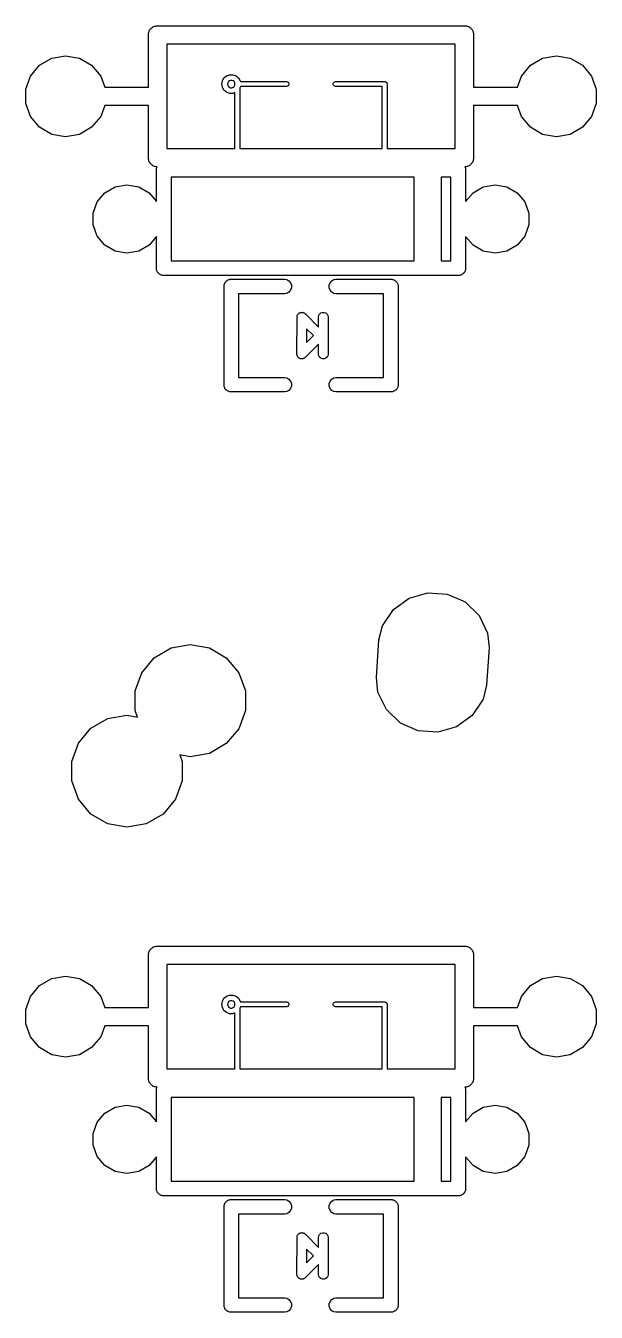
# Model space of a CAD drawing. Extents: x 243 to 312, y -176.3 to -102.
# Drawn here: x 243.01 to 254.82, y -176.3 to -149.67 of the extents above; entities that cross this region are included whole.
import ezdxf

# ---------------------------------------------------------------- set-up
doc = ezdxf.new("R2010")
doc.units = 0
doc.header["$MEASUREMENT"] = 0
doc.layers.add('BLACK', color=7, linetype='CONTINUOUS')

msp = doc.modelspace()

# ---------------------------------------------------------------- linework, layer by layer
at = {"layer": 'BLACK', "linetype": 'CONTINUOUS'}
for p, q in [((245.554, -150.939), (245.554, -149.843)), ((245.554, -149.843), (245.555, -149.843)), ((245.555, -149.826), (245.56, -149.811)), ((245.555, -149.843), (245.555, -149.826)), ((245.56, -149.811), (245.563, -149.794)), ((245.563, -149.794), (245.572, -149.779)), ((245.572, -149.779), (245.577, -149.763)), ((245.577, -149.763), (245.588, -149.75)), ((245.588, -149.75), (245.597, -149.736)), ((245.597, -149.736), (245.61, -149.725)), ((245.61, -149.725), (245.621, -149.712)), ((245.621, -149.712), (245.635, -149.703)), ((245.635, -149.703), (245.648, -149.692)), ((245.648, -149.692), (245.664, -149.687)), ((245.664, -149.687), (245.679, -149.678)), ((245.679, -149.678), (245.696, -149.675)), ((245.696, -149.675), (245.711, -149.67)), ((245.711, -149.67), (245.728, -149.67)), ((245.728, -149.67), (245.728, -149.669)), ((245.728, -149.669), (252.112, -149.669)), ((252.112, -149.669), (252.112, -149.67)), ((252.112, -149.67), (252.129, -149.67)), ((252.129, -149.67), (252.144, -149.675)), ((252.144, -149.675), (252.161, -149.678)), ((252.161, -149.678), (252.176, -149.687)), ((252.176, -149.687), (252.192, -149.692)), ((252.192, -149.692), (252.205, -149.703)), ((252.205, -149.703), (252.219, -149.712)), ((252.219, -149.712), (252.23, -149.725)), ((252.23, -149.725), (252.243, -149.736)), ((252.243, -149.736), (252.252, -149.75)), ((252.252, -149.75), (252.263, -149.763)), ((252.263, -149.763), (252.268, -149.779)), ((252.268, -149.779), (252.277, -149.794)), ((252.277, -149.794), (252.28, -149.811)), ((252.28, -149.811), (252.285, -149.826)), ((252.285, -149.826), (252.285, -149.843)), ((252.285, -149.843), (252.285, -149.843)), ((252.285, -149.843), (252.285, -150.939)), ((251.905, -150.05), (245.935, -150.05)), ((245.935, -150.05), (245.935, -152.209)), ((251.904, -152.209), (251.905, -150.05)), ((243.301, -150.488), (243.553, -150.342)), ((243.553, -150.342), (243.84, -150.292)), ((243.84, -150.292), (244.127, -150.342)), ((244.127, -150.342), (244.379, -150.488)), ((253.461, -150.488), (253.713, -150.342)), ((253.713, -150.342), (254, -150.292)), ((254, -150.292), (254.287, -150.342)), ((254.287, -150.342), (254.539, -150.488)), ((243.014, -150.984), (243.114, -150.711)), ((243.114, -150.711), (243.301, -150.488)), ((244.379, -150.488), (244.566, -150.711)), ((244.566, -150.711), (244.649, -150.939)), ((247.118, -150.75), (247.171, -150.706)), ((247.171, -150.706), (247.235, -150.682)), ((247.235, -150.682), (247.303, -150.682)), ((247.303, -150.682), (247.367, -150.706)), ((247.367, -150.706), (247.42, -150.75)), ((253.191, -150.939), (253.274, -150.711)), ((253.274, -150.711), (253.461, -150.488)), ((254.539, -150.488), (254.726, -150.711)), ((254.726, -150.711), (254.825, -150.984)), ((243.014, -151.276), (243.014, -150.984)), ((244.649, -150.939), (245.554, -150.939)), ((247.072, -150.876), (247.084, -150.809)), ((247.084, -150.943), (247.072, -150.876)), ((247.084, -150.809), (247.118, -150.75)), ((247.118, -151.002), (247.084, -150.943)), ((247.196, -150.85), (247.192, -150.876)), ((247.192, -150.876), (247.196, -150.902)), ((247.21, -150.826), (247.196, -150.85)), ((247.196, -150.902), (247.21, -150.926)), ((247.23, -150.809), (247.21, -150.826)), ((247.21, -150.926), (247.23, -150.943)), ((247.256, -150.8), (247.23, -150.809)), ((247.23, -150.943), (247.256, -150.952)), ((247.282, -150.8), (247.256, -150.8)), ((247.256, -150.952), (247.282, -150.952)), ((247.308, -150.809), (247.282, -150.8)), ((247.282, -150.952), (247.308, -150.943)), ((247.328, -150.826), (247.308, -150.809)), ((247.308, -150.943), (247.328, -150.926)), ((247.342, -150.85), (247.328, -150.826)), ((247.328, -150.926), (247.342, -150.902)), ((247.346, -150.876), (247.342, -150.85)), ((247.342, -150.902), (247.346, -150.876)), ((247.42, -150.75), (247.454, -150.809)), ((247.454, -150.943), (247.446, -150.957)), ((247.446, -150.957), (247.446, -152.209)), ((247.454, -150.809), (247.457, -150.826)), ((247.457, -150.926), (247.454, -150.943)), ((247.457, -150.826), (248.416, -150.826)), ((248.416, -150.926), (247.457, -150.926)), ((248.416, -150.826), (248.429, -150.829)), ((248.429, -150.923), (248.416, -150.926)), ((248.429, -150.829), (248.444, -150.837)), ((248.444, -150.915), (248.429, -150.923)), ((248.444, -150.837), (248.456, -150.851)), ((248.456, -150.901), (248.444, -150.915)), ((248.456, -150.851), (248.462, -150.867)), ((248.462, -150.885), (248.456, -150.901)), ((248.462, -150.867), (248.462, -150.885)), ((249.378, -150.867), (249.384, -150.851)), ((249.378, -150.885), (249.378, -150.867)), ((249.384, -150.901), (249.378, -150.885)), ((249.384, -150.851), (249.396, -150.837)), ((249.396, -150.915), (249.384, -150.901)), ((249.396, -150.837), (249.411, -150.829)), ((249.411, -150.923), (249.396, -150.915)), ((249.411, -150.829), (249.424, -150.826)), ((249.424, -150.926), (249.411, -150.923)), ((249.424, -150.826), (250.453, -150.826)), ((250.394, -150.926), (249.424, -150.926)), ((250.394, -152.209), (250.394, -150.926)), ((250.453, -150.826), (250.457, -150.828)), ((250.457, -150.828), (250.461, -150.829)), ((250.461, -150.829), (250.465, -150.831)), ((250.465, -150.831), (250.469, -150.832)), ((250.469, -150.832), (250.473, -150.835)), ((250.473, -150.835), (250.476, -150.837)), ((250.476, -150.837), (250.479, -150.841)), ((250.479, -150.841), (250.483, -150.844)), ((250.483, -150.844), (250.485, -150.847)), ((250.485, -150.847), (250.488, -150.851)), ((250.488, -150.851), (250.489, -150.855)), ((250.489, -150.855), (250.491, -150.859)), ((250.491, -150.859), (250.492, -150.863)), ((250.492, -150.863), (250.494, -150.867)), ((250.494, -150.867), (250.494, -152.209)), ((252.285, -150.939), (253.191, -150.939)), ((254.825, -150.984), (254.825, -151.276)), ((247.171, -151.046), (247.118, -151.002)), ((247.235, -151.07), (247.171, -151.046)), ((247.303, -151.07), (247.235, -151.07)), ((247.346, -151.054), (247.303, -151.07)), ((247.346, -152.209), (247.346, -151.054)), ((243.114, -151.549), (243.014, -151.276)), ((244.649, -151.32), (244.566, -151.549)), ((245.555, -151.32), (244.649, -151.32)), ((245.555, -152.434), (245.555, -151.32)), ((253.191, -151.32), (252.285, -151.32)), ((252.285, -151.32), (252.285, -152.417)), ((253.274, -151.549), (253.191, -151.32)), ((254.825, -151.276), (254.726, -151.549)), ((243.301, -151.772), (243.114, -151.549)), ((243.553, -151.918), (243.301, -151.772)), ((244.379, -151.772), (244.127, -151.918)), ((244.566, -151.549), (244.379, -151.772)), ((253.461, -151.772), (253.274, -151.549)), ((253.713, -151.918), (253.461, -151.772)), ((254.539, -151.772), (254.287, -151.918)), ((254.726, -151.549), (254.539, -151.772)), ((243.84, -151.968), (243.553, -151.918)), ((244.127, -151.918), (243.84, -151.968)), ((254, -151.968), (253.713, -151.918)), ((254.287, -151.918), (254, -151.968)), ((245.935, -152.209), (247.346, -152.209)), ((247.446, -152.209), (250.394, -152.209)), ((250.494, -152.209), (251.904, -152.209)), ((245.56, -152.449), (245.555, -152.434)), ((245.563, -152.466), (245.56, -152.449)), ((245.572, -152.481), (245.563, -152.466)), ((245.577, -152.497), (245.572, -152.481)), ((245.588, -152.51), (245.577, -152.497)), ((245.597, -152.524), (245.588, -152.51)), ((245.61, -152.535), (245.597, -152.524)), ((245.621, -152.548), (245.61, -152.535)), ((245.635, -152.557), (245.621, -152.548)), ((245.648, -152.568), (245.635, -152.557)), ((245.664, -152.573), (245.648, -152.568)), ((245.679, -152.582), (245.664, -152.573)), ((245.696, -152.585), (245.679, -152.582)), ((245.711, -152.59), (245.696, -152.585)), ((252.144, -152.585), (252.129, -152.59)), ((252.161, -152.582), (252.144, -152.585)), ((252.176, -152.573), (252.161, -152.582)), ((252.192, -152.568), (252.176, -152.573)), ((252.205, -152.557), (252.192, -152.568)), ((252.219, -152.548), (252.205, -152.557)), ((252.23, -152.535), (252.219, -152.548)), ((252.243, -152.524), (252.23, -152.535)), ((252.252, -152.51), (252.243, -152.524)), ((252.263, -152.497), (252.252, -152.51)), ((252.268, -152.481), (252.263, -152.497)), ((252.277, -152.466), (252.268, -152.481)), ((252.28, -152.449), (252.277, -152.466)), ((252.285, -152.434), (252.28, -152.449)), ((252.285, -152.417), (252.285, -152.417)), ((252.285, -152.417), (252.285, -152.434)), ((245.728, -152.59), (245.711, -152.59)), ((245.72, -152.627), (245.724, -152.614)), ((245.72, -152.681), (245.72, -152.627)), ((245.72, -153.31), (245.72, -152.681)), ((245.72, -152.681), (245.72, -152.681)), ((245.724, -152.614), (245.727, -152.601)), ((245.727, -152.601), (245.733, -152.59)), ((245.733, -152.59), (245.728, -152.59)), ((245.728, -152.59), (245.728, -152.59)), ((251.054, -152.806), (246.024, -152.806)), ((246.024, -152.806), (246.024, -154.534)), ((251.054, -154.534), (251.054, -152.806)), ((251.816, -152.806), (251.612, -152.806)), ((251.612, -152.806), (251.612, -154.534)), ((251.816, -153.643), (251.816, -152.806)), ((252.112, -152.59), (252.107, -152.59)), ((252.107, -152.59), (252.113, -152.601)), ((252.129, -152.59), (252.112, -152.59)), ((252.112, -152.59), (252.112, -152.59)), ((252.113, -152.601), (252.116, -152.614)), ((252.116, -152.614), (252.12, -152.627)), ((252.12, -152.627), (252.12, -153.31)), ((244.654, -153.127), (244.867, -153.004)), ((244.867, -153.004), (245.11, -152.961)), ((245.11, -152.961), (245.353, -153.004)), ((245.353, -153.004), (245.566, -153.127)), ((252.274, -153.127), (252.487, -153.004)), ((252.487, -153.004), (252.73, -152.961)), ((252.73, -152.961), (252.973, -153.004)), ((252.973, -153.004), (253.186, -153.127)), ((244.411, -153.547), (244.496, -153.315)), ((244.496, -153.315), (244.654, -153.127)), ((245.566, -153.127), (245.72, -153.31)), ((252.12, -153.31), (252.274, -153.127)), ((253.186, -153.127), (253.344, -153.315)), ((253.344, -153.315), (253.428, -153.547)), ((244.411, -153.793), (244.411, -153.547)), ((251.816, -153.657), (251.816, -153.643)), ((251.816, -153.643), (251.816, -153.643)), ((253.428, -153.547), (253.428, -153.793)), ((244.496, -154.025), (244.411, -153.793)), ((251.816, -154.534), (251.816, -153.657)), ((253.428, -153.793), (253.344, -154.025)), ((244.654, -154.213), (244.496, -154.025)), ((245.72, -154.03), (245.566, -154.213)), ((245.72, -154.659), (245.72, -154.03)), ((252.274, -154.213), (252.12, -154.03)), ((252.12, -154.03), (252.12, -154.713)), ((253.344, -154.025), (253.186, -154.213)), ((244.867, -154.337), (244.654, -154.213)), ((245.11, -154.379), (244.867, -154.337)), ((245.353, -154.337), (245.11, -154.379)), ((245.566, -154.213), (245.353, -154.337)), ((252.487, -154.337), (252.274, -154.213)), ((252.73, -154.379), (252.487, -154.337)), ((252.973, -154.337), (252.73, -154.379)), ((253.186, -154.213), (252.973, -154.337)), ((245.72, -154.713), (245.72, -154.659)), ((245.724, -154.726), (245.72, -154.713)), ((246.024, -154.534), (251.054, -154.534)), ((251.612, -154.534), (251.816, -154.534)), ((252.12, -154.713), (252.116, -154.726)), ((245.727, -154.739), (245.724, -154.726)), ((245.733, -154.751), (245.727, -154.739)), ((245.738, -154.763), (245.733, -154.751)), ((245.747, -154.774), (245.738, -154.763)), ((245.753, -154.785), (245.747, -154.774)), ((245.764, -154.794), (245.753, -154.785)), ((245.773, -154.805), (245.764, -154.794)), ((245.784, -154.811), (245.773, -154.805)), ((245.795, -154.82), (245.784, -154.811)), ((245.807, -154.825), (245.795, -154.82)), ((245.819, -154.831), (245.807, -154.825)), ((245.832, -154.834), (245.819, -154.831)), ((245.845, -154.838), (245.832, -154.834)), ((251.995, -154.838), (245.845, -154.838)), ((247.137, -154.991), (247.146, -154.981)), ((247.146, -154.981), (247.152, -154.969)), ((247.152, -154.969), (247.163, -154.961)), ((247.163, -154.961), (247.171, -154.95)), ((247.171, -154.95), (247.183, -154.944)), ((247.183, -154.944), (247.193, -154.935)), ((247.193, -154.935), (247.205, -154.931)), ((247.205, -154.931), (247.217, -154.924)), ((247.217, -154.924), (247.23, -154.922)), ((247.23, -154.922), (247.243, -154.917)), ((247.243, -154.917), (247.256, -154.917)), ((247.256, -154.917), (247.256, -154.917)), ((247.256, -154.917), (248.379, -154.917)), ((248.379, -154.917), (248.418, -154.924)), ((248.418, -154.924), (248.464, -154.95)), ((248.464, -154.95), (248.498, -154.991)), ((249.315, -154.991), (249.349, -154.95)), ((249.349, -154.95), (249.395, -154.924)), ((249.395, -154.924), (249.434, -154.917)), ((249.434, -154.917), (250.584, -154.917)), ((250.584, -154.917), (250.597, -154.917)), ((250.584, -154.917), (250.584, -154.917)), ((250.597, -154.917), (250.61, -154.922)), ((250.61, -154.922), (250.623, -154.924)), ((250.623, -154.924), (250.635, -154.931)), ((250.635, -154.931), (250.647, -154.935)), ((250.647, -154.935), (250.657, -154.944)), ((250.657, -154.944), (250.669, -154.95)), ((250.669, -154.95), (250.677, -154.961)), ((250.677, -154.961), (250.688, -154.969)), ((250.688, -154.969), (250.694, -154.981)), ((250.694, -154.981), (250.703, -154.991)), ((252.008, -154.834), (251.995, -154.838)), ((252.021, -154.831), (252.008, -154.834)), ((252.033, -154.825), (252.021, -154.831)), ((252.045, -154.82), (252.033, -154.825)), ((252.056, -154.811), (252.045, -154.82)), ((252.067, -154.805), (252.056, -154.811)), ((252.076, -154.794), (252.067, -154.805)), ((252.087, -154.785), (252.076, -154.794)), ((252.093, -154.774), (252.087, -154.785)), ((252.102, -154.763), (252.093, -154.774)), ((252.107, -154.751), (252.102, -154.763)), ((252.113, -154.739), (252.107, -154.751)), ((252.116, -154.726), (252.113, -154.739)), ((247.119, -155.041), (247.124, -155.028)), ((247.119, -155.054), (247.119, -155.041)), ((247.119, -157.112), (247.119, -155.054)), ((247.124, -155.028), (247.126, -155.015)), ((247.126, -155.015), (247.133, -155.003)), ((247.133, -155.003), (247.137, -154.991)), ((248.379, -155.217), (247.419, -155.217)), ((247.419, -155.217), (247.419, -156.949)), ((248.418, -155.21), (248.379, -155.217)), ((248.464, -155.184), (248.418, -155.21)), ((248.498, -155.143), (248.464, -155.184)), ((248.498, -154.991), (248.516, -155.041)), ((248.516, -155.093), (248.498, -155.143)), ((248.516, -155.041), (248.516, -155.093)), ((249.297, -155.041), (249.315, -154.991)), ((249.297, -155.093), (249.297, -155.041)), ((249.315, -155.143), (249.297, -155.093)), ((249.349, -155.184), (249.315, -155.143)), ((249.395, -155.21), (249.349, -155.184)), ((249.434, -155.217), (249.395, -155.21)), ((250.421, -155.217), (249.434, -155.217)), ((250.421, -156.949), (250.421, -155.217)), ((250.703, -154.991), (250.707, -155.003)), ((250.707, -155.003), (250.714, -155.015)), ((250.714, -155.015), (250.716, -155.028)), ((250.716, -155.028), (250.721, -155.041)), ((250.721, -155.041), (250.721, -155.054)), ((250.721, -155.054), (250.721, -155.054)), ((250.721, -155.054), (250.721, -157.112)), ((248.628, -155.711), (248.63, -155.698)), ((248.63, -155.715), (248.628, -155.711)), ((248.629, -156.451), (248.63, -155.715)), ((248.63, -155.689), (248.631, -155.676)), ((248.63, -155.693), (248.63, -155.689)), ((248.63, -155.698), (248.63, -155.693)), ((248.631, -155.676), (248.633, -155.672)), ((248.633, -155.672), (248.634, -155.667)), ((248.634, -155.667), (248.641, -155.656)), ((248.641, -155.656), (248.646, -155.644)), ((248.646, -155.644), (248.649, -155.641)), ((248.649, -155.641), (248.652, -155.637)), ((248.652, -155.637), (248.662, -155.628)), ((248.662, -155.628), (248.671, -155.619)), ((248.671, -155.619), (248.675, -155.617)), ((248.675, -155.617), (248.679, -155.614)), ((248.679, -155.614), (248.691, -155.61)), ((248.691, -155.61), (248.703, -155.604)), ((248.703, -155.604), (248.708, -155.604)), ((248.708, -155.604), (248.712, -155.602)), ((248.712, -155.602), (248.725, -155.602)), ((248.725, -155.602), (248.738, -155.601)), ((248.738, -155.601), (248.743, -155.602)), ((248.743, -155.602), (248.747, -155.602)), ((248.747, -155.602), (248.76, -155.607)), ((248.76, -155.607), (248.772, -155.61)), ((248.772, -155.61), (248.776, -155.613)), ((248.776, -155.613), (248.78, -155.614)), ((248.78, -155.614), (248.79, -155.623)), ((248.79, -155.623), (248.794, -155.625)), ((248.794, -155.625), (248.797, -155.628)), ((248.797, -155.628), (248.807, -155.637)), ((248.807, -155.637), (248.81, -155.641)), ((248.81, -155.641), (249.074, -155.905)), ((249.074, -155.693), (249.079, -155.667)), ((249.074, -155.905), (249.074, -155.693)), ((249.079, -155.667), (249.096, -155.637)), ((249.096, -155.637), (249.123, -155.614)), ((249.123, -155.614), (249.156, -155.602)), ((249.156, -155.602), (249.192, -155.602)), ((249.192, -155.602), (249.225, -155.614)), ((249.225, -155.614), (249.252, -155.637)), ((249.252, -155.637), (249.269, -155.667)), ((249.269, -155.667), (249.274, -155.693)), ((249.274, -155.693), (249.274, -156.473)), ((248.969, -156.083), (248.829, -155.943)), ((248.829, -155.943), (248.829, -156.223)), ((249.074, -156.261), (248.81, -156.525)), ((248.829, -156.223), (248.969, -156.083)), ((249.074, -156.473), (249.074, -156.261)), ((248.628, -156.455), (248.629, -156.451)), ((248.629, -156.468), (248.628, -156.455)), ((248.629, -156.473), (248.629, -156.468)), ((248.63, -156.477), (248.629, -156.473)), ((248.631, -156.49), (248.63, -156.477)), ((248.633, -156.494), (248.631, -156.49)), ((248.634, -156.499), (248.633, -156.494)), ((248.641, -156.51), (248.634, -156.499)), ((248.646, -156.522), (248.641, -156.51)), ((248.649, -156.525), (248.646, -156.522)), ((248.652, -156.529), (248.649, -156.525)), ((248.662, -156.538), (248.652, -156.529)), ((248.671, -156.547), (248.662, -156.538)), ((248.675, -156.549), (248.671, -156.547)), ((248.679, -156.552), (248.675, -156.549)), ((248.691, -156.556), (248.679, -156.552)), ((248.703, -156.562), (248.691, -156.556)), ((248.708, -156.562), (248.703, -156.562)), ((248.712, -156.564), (248.708, -156.562)), ((248.725, -156.564), (248.712, -156.564)), ((248.738, -156.565), (248.725, -156.564)), ((248.743, -156.564), (248.738, -156.565)), ((248.747, -156.564), (248.743, -156.564)), ((248.76, -156.559), (248.747, -156.564)), ((248.772, -156.556), (248.76, -156.559)), ((248.776, -156.553), (248.772, -156.556)), ((248.78, -156.552), (248.776, -156.553)), ((248.79, -156.543), (248.78, -156.552)), ((248.794, -156.541), (248.79, -156.543)), ((248.797, -156.538), (248.794, -156.541)), ((248.807, -156.529), (248.797, -156.538)), ((248.81, -156.525), (248.807, -156.529)), ((249.079, -156.499), (249.074, -156.473)), ((249.096, -156.529), (249.079, -156.499)), ((249.123, -156.552), (249.096, -156.529)), ((249.156, -156.564), (249.123, -156.552)), ((249.192, -156.564), (249.156, -156.564)), ((249.225, -156.552), (249.192, -156.564)), ((249.252, -156.529), (249.225, -156.552)), ((249.269, -156.499), (249.252, -156.529)), ((249.274, -156.473), (249.269, -156.499)), ((247.119, -157.125), (247.119, -157.112)), ((247.119, -157.112), (247.119, -157.112)), ((247.419, -156.949), (248.379, -156.949)), ((248.379, -156.949), (248.418, -156.956)), ((248.418, -156.956), (248.464, -156.982)), ((248.464, -156.982), (248.498, -157.023)), ((248.498, -157.023), (248.516, -157.073)), ((248.516, -157.073), (248.516, -157.125)), ((249.297, -157.073), (249.315, -157.023)), ((249.297, -157.125), (249.297, -157.073)), ((249.315, -157.023), (249.349, -156.982)), ((249.349, -156.982), (249.395, -156.956)), ((249.395, -156.956), (249.434, -156.949)), ((249.434, -156.949), (250.421, -156.949)), ((250.721, -157.112), (250.721, -157.112)), ((250.721, -157.112), (250.721, -157.125)), ((247.124, -157.138), (247.119, -157.125)), ((247.126, -157.151), (247.124, -157.138)), ((247.133, -157.163), (247.126, -157.151)), ((247.137, -157.175), (247.133, -157.163)), ((247.146, -157.185), (247.137, -157.175)), ((247.152, -157.197), (247.146, -157.185)), ((247.163, -157.205), (247.152, -157.197)), ((247.171, -157.216), (247.163, -157.205)), ((247.183, -157.222), (247.171, -157.216)), ((247.193, -157.231), (247.183, -157.222)), ((247.205, -157.235), (247.193, -157.231)), ((247.217, -157.242), (247.205, -157.235)), ((247.23, -157.244), (247.217, -157.242)), ((247.243, -157.249), (247.23, -157.244)), ((247.256, -157.249), (247.243, -157.249)), ((248.379, -157.249), (247.256, -157.249)), ((247.256, -157.249), (247.256, -157.249)), ((248.418, -157.242), (248.379, -157.249)), ((248.464, -157.216), (248.418, -157.242)), ((248.498, -157.175), (248.464, -157.216)), ((248.516, -157.125), (248.498, -157.175)), ((249.315, -157.175), (249.297, -157.125)), ((249.349, -157.216), (249.315, -157.175)), ((249.395, -157.242), (249.349, -157.216)), ((249.434, -157.249), (249.395, -157.242)), ((250.584, -157.249), (249.434, -157.249)), ((250.597, -157.249), (250.584, -157.249)), ((250.584, -157.249), (250.584, -157.249)), ((250.61, -157.244), (250.597, -157.249)), ((250.623, -157.242), (250.61, -157.244)), ((250.635, -157.235), (250.623, -157.242)), ((250.647, -157.231), (250.635, -157.235)), ((250.657, -157.222), (250.647, -157.231)), ((250.669, -157.216), (250.657, -157.222)), ((250.677, -157.205), (250.669, -157.216)), ((250.688, -157.197), (250.677, -157.205)), ((250.694, -157.185), (250.688, -157.197)), ((250.703, -157.175), (250.694, -157.185)), ((250.707, -157.163), (250.703, -157.175)), ((250.714, -157.151), (250.707, -157.163)), ((250.716, -157.138), (250.714, -157.151)), ((250.721, -157.125), (250.716, -157.138)), ((250.624, -161.755), (250.95, -161.517)), ((250.95, -161.517), (251.338, -161.406)), ((251.338, -161.406), (251.74, -161.434)), ((251.74, -161.434), (252.108, -161.597)), ((252.108, -161.597), (252.398, -161.877)), ((250.399, -162.089), (250.624, -161.755)), ((252.398, -161.877), (252.575, -162.239)), ((250.327, -162.382), (250.399, -162.089)), ((250.273, -163.161), (250.327, -162.382)), ((252.575, -162.239), (252.607, -162.539)), ((245.674, -162.751), (246.023, -162.549)), ((246.023, -162.549), (246.42, -162.479)), ((246.42, -162.479), (246.817, -162.549)), ((246.817, -162.549), (247.166, -162.751)), ((252.607, -162.539), (252.553, -163.318)), ((245.415, -163.06), (245.674, -162.751)), ((247.166, -162.751), (247.425, -163.06)), ((245.277, -163.438), (245.415, -163.06)), ((247.425, -163.06), (247.563, -163.438)), ((250.305, -163.461), (250.273, -163.161)), ((245.277, -163.842), (245.277, -163.438)), ((247.563, -163.438), (247.563, -163.842)), ((250.482, -163.823), (250.305, -163.461)), ((252.553, -163.318), (252.481, -163.611)), ((252.481, -163.611), (252.256, -163.945)), ((244.364, -164.211), (244.713, -164.009)), ((244.713, -164.009), (245.11, -163.939)), ((245.11, -163.939), (245.326, -163.978)), ((245.326, -163.978), (245.277, -163.842)), ((247.563, -163.842), (247.425, -164.22)), ((250.772, -164.103), (250.482, -163.823)), ((252.256, -163.945), (251.93, -164.183)), ((244.105, -164.52), (244.364, -164.211)), ((247.425, -164.22), (247.166, -164.529)), ((251.14, -164.266), (250.772, -164.103)), ((251.542, -164.294), (251.14, -164.266)), ((251.93, -164.183), (251.542, -164.294)), ((243.967, -164.898), (244.105, -164.52)), ((247.166, -164.529), (246.817, -164.731)), ((246.42, -164.801), (246.203, -164.762)), ((246.203, -164.762), (246.253, -164.898)), ((246.817, -164.731), (246.42, -164.801)), ((243.967, -165.302), (243.967, -164.898)), ((246.253, -164.898), (246.253, -165.302)), ((244.105, -165.68), (243.967, -165.302)), ((246.253, -165.302), (246.115, -165.68)), ((244.364, -165.989), (244.105, -165.68)), ((246.115, -165.68), (245.856, -165.989)), ((244.713, -166.191), (244.364, -165.989)), ((245.856, -165.989), (245.507, -166.191)), ((245.11, -166.261), (244.713, -166.191)), ((245.507, -166.191), (245.11, -166.261)), ((245.563, -168.844), (245.572, -168.829)), ((245.572, -168.829), (245.577, -168.813)), ((245.577, -168.813), (245.588, -168.8)), ((245.588, -168.8), (245.597, -168.786)), ((245.597, -168.786), (245.61, -168.775)), ((245.61, -168.775), (245.621, -168.762)), ((245.621, -168.762), (245.635, -168.753)), ((245.635, -168.753), (245.648, -168.742)), ((245.648, -168.742), (245.664, -168.737)), ((245.664, -168.737), (245.679, -168.728)), ((245.679, -168.728), (245.696, -168.725)), ((245.696, -168.725), (245.711, -168.72)), ((245.711, -168.72), (245.728, -168.72)), ((245.728, -168.72), (245.728, -168.719)), ((245.728, -168.719), (252.112, -168.719)), ((252.112, -168.719), (252.112, -168.72)), ((252.112, -168.72), (252.129, -168.72)), ((252.129, -168.72), (252.144, -168.725)), ((252.144, -168.725), (252.161, -168.728)), ((252.161, -168.728), (252.176, -168.737)), ((252.176, -168.737), (252.192, -168.742)), ((252.192, -168.742), (252.205, -168.753)), ((252.205, -168.753), (252.219, -168.762)), ((252.219, -168.762), (252.23, -168.775)), ((252.23, -168.775), (252.243, -168.786)), ((252.243, -168.786), (252.252, -168.8)), ((252.252, -168.8), (252.263, -168.813)), ((252.263, -168.813), (252.268, -168.829)), ((252.268, -168.829), (252.277, -168.844)), ((245.554, -169.989), (245.554, -168.893)), ((245.554, -168.893), (245.555, -168.893)), ((245.555, -168.876), (245.56, -168.861)), ((245.555, -168.893), (245.555, -168.876)), ((245.56, -168.861), (245.563, -168.844)), ((251.905, -169.1), (245.935, -169.1)), ((245.935, -169.1), (245.935, -171.26)), ((251.904, -171.26), (251.905, -169.1)), ((252.277, -168.844), (252.28, -168.861)), ((252.28, -168.861), (252.285, -168.876)), ((252.285, -168.876), (252.285, -168.893)), ((252.285, -168.893), (252.285, -168.893)), ((252.285, -168.893), (252.285, -169.989)), ((243.553, -169.392), (243.84, -169.342)), ((243.84, -169.342), (244.127, -169.392)), ((253.713, -169.392), (254, -169.342)), ((254, -169.342), (254.287, -169.392)), ((243.114, -169.761), (243.301, -169.538)), ((243.301, -169.538), (243.553, -169.392)), ((244.127, -169.392), (244.379, -169.538)), ((244.379, -169.538), (244.566, -169.761)), ((253.274, -169.761), (253.461, -169.538)), ((253.461, -169.538), (253.713, -169.392)), ((254.287, -169.392), (254.539, -169.538)), ((254.539, -169.538), (254.726, -169.761)), ((243.014, -170.034), (243.114, -169.761)), ((244.566, -169.761), (244.649, -169.989)), ((247.072, -169.926), (247.084, -169.859)), ((247.084, -169.859), (247.118, -169.8)), ((247.118, -169.8), (247.171, -169.756)), ((247.171, -169.756), (247.235, -169.732)), ((247.21, -169.876), (247.196, -169.9)), ((247.23, -169.859), (247.21, -169.876)), ((247.256, -169.85), (247.23, -169.859)), ((247.235, -169.732), (247.303, -169.732)), ((247.282, -169.85), (247.256, -169.85)), ((247.308, -169.859), (247.282, -169.85)), ((247.303, -169.732), (247.367, -169.756)), ((247.328, -169.876), (247.308, -169.859)), ((247.342, -169.9), (247.328, -169.876)), ((247.367, -169.756), (247.42, -169.8)), ((247.42, -169.8), (247.454, -169.859)), ((247.454, -169.859), (247.457, -169.876)), ((247.457, -169.876), (248.416, -169.876)), ((248.416, -169.876), (248.429, -169.879)), ((248.429, -169.879), (248.444, -169.887)), ((248.444, -169.887), (248.456, -169.901)), ((249.384, -169.901), (249.396, -169.887)), ((249.396, -169.887), (249.411, -169.879)), ((249.411, -169.879), (249.424, -169.876)), ((249.424, -169.876), (250.453, -169.876)), ((250.453, -169.876), (250.457, -169.878)), ((250.457, -169.878), (250.461, -169.879)), ((250.461, -169.879), (250.465, -169.881)), ((250.465, -169.881), (250.469, -169.882)), ((250.469, -169.882), (250.473, -169.885)), ((250.473, -169.885), (250.476, -169.887)), ((250.476, -169.887), (250.479, -169.891)), ((250.479, -169.891), (250.483, -169.894)), ((250.483, -169.894), (250.485, -169.897)), ((250.485, -169.897), (250.488, -169.901)), ((253.191, -169.989), (253.274, -169.761)), ((254.726, -169.761), (254.825, -170.034)), ((243.014, -170.326), (243.014, -170.034)), ((244.649, -169.989), (245.554, -169.989)), ((247.084, -169.993), (247.072, -169.926)), ((247.118, -170.052), (247.084, -169.993)), ((247.171, -170.096), (247.118, -170.052)), ((247.235, -170.12), (247.171, -170.096)), ((247.196, -169.9), (247.192, -169.926)), ((247.192, -169.926), (247.196, -169.952)), ((247.196, -169.952), (247.21, -169.976)), ((247.21, -169.976), (247.23, -169.993)), ((247.23, -169.993), (247.256, -170.002)), ((247.303, -170.12), (247.235, -170.12)), ((247.256, -170.002), (247.282, -170.002)), ((247.282, -170.002), (247.308, -169.993)), ((247.346, -170.104), (247.303, -170.12)), ((247.308, -169.993), (247.328, -169.976)), ((247.328, -169.976), (247.342, -169.952)), ((247.346, -169.926), (247.342, -169.9)), ((247.342, -169.952), (247.346, -169.926)), ((247.346, -171.26), (247.346, -170.104)), ((247.454, -169.993), (247.446, -170.007)), ((247.446, -170.007), (247.446, -171.26)), ((247.457, -169.976), (247.454, -169.993)), ((248.416, -169.976), (247.457, -169.976)), ((248.429, -169.973), (248.416, -169.976)), ((248.444, -169.965), (248.429, -169.973)), ((248.456, -169.951), (248.444, -169.965)), ((248.456, -169.901), (248.462, -169.917)), ((248.462, -169.935), (248.456, -169.951)), ((248.462, -169.917), (248.462, -169.935)), ((249.378, -169.917), (249.384, -169.901)), ((249.378, -169.935), (249.378, -169.917)), ((249.384, -169.951), (249.378, -169.935)), ((249.396, -169.965), (249.384, -169.951)), ((249.411, -169.973), (249.396, -169.965)), ((249.424, -169.976), (249.411, -169.973)), ((250.394, -169.976), (249.424, -169.976)), ((250.394, -171.26), (250.394, -169.976)), ((250.488, -169.901), (250.489, -169.905)), ((250.489, -169.905), (250.491, -169.909)), ((250.491, -169.909), (250.492, -169.913)), ((250.492, -169.913), (250.494, -169.917)), ((250.494, -169.917), (250.494, -171.26)), ((252.285, -169.989), (253.191, -169.989)), ((254.825, -170.034), (254.825, -170.326)), ((243.114, -170.599), (243.014, -170.326)), ((244.649, -170.37), (244.566, -170.599)), ((245.555, -170.37), (244.649, -170.37)), ((245.555, -171.484), (245.555, -170.37)), ((253.191, -170.37), (252.285, -170.37)), ((252.285, -170.37), (252.285, -171.467)), ((253.274, -170.599), (253.191, -170.37)), ((254.825, -170.326), (254.726, -170.599)), ((243.301, -170.822), (243.114, -170.599)), ((244.566, -170.599), (244.379, -170.822)), ((253.461, -170.822), (253.274, -170.599)), ((254.726, -170.599), (254.539, -170.822)), ((243.553, -170.968), (243.301, -170.822)), ((244.379, -170.822), (244.127, -170.968)), ((253.713, -170.968), (253.461, -170.822)), ((254.539, -170.822), (254.287, -170.968)), ((243.84, -171.018), (243.553, -170.968)), ((244.127, -170.968), (243.84, -171.018)), ((254, -171.018), (253.713, -170.968)), ((254.287, -170.968), (254, -171.018)), ((245.56, -171.499), (245.555, -171.484)), ((245.935, -171.26), (247.346, -171.26)), ((247.446, -171.26), (250.394, -171.26)), ((250.494, -171.26), (251.904, -171.26)), ((252.285, -171.484), (252.28, -171.499)), ((252.285, -171.467), (252.285, -171.467)), ((252.285, -171.467), (252.285, -171.484)), ((245.563, -171.516), (245.56, -171.499)), ((245.572, -171.531), (245.563, -171.516)), ((245.577, -171.547), (245.572, -171.531)), ((245.588, -171.56), (245.577, -171.547)), ((245.597, -171.574), (245.588, -171.56)), ((245.61, -171.585), (245.597, -171.574)), ((245.621, -171.598), (245.61, -171.585)), ((245.635, -171.607), (245.621, -171.598)), ((245.648, -171.618), (245.635, -171.607)), ((245.664, -171.623), (245.648, -171.618)), ((245.679, -171.632), (245.664, -171.623)), ((245.696, -171.635), (245.679, -171.632)), ((245.711, -171.64), (245.696, -171.635)), ((245.728, -171.64), (245.711, -171.64)), ((245.72, -171.677), (245.724, -171.664)), ((245.72, -171.731), (245.72, -171.677)), ((245.72, -172.36), (245.72, -171.731)), ((245.72, -171.731), (245.72, -171.731)), ((245.724, -171.664), (245.727, -171.651)), ((245.727, -171.651), (245.733, -171.641)), ((245.728, -171.641), (245.728, -171.64)), ((245.733, -171.641), (245.728, -171.641)), ((252.112, -171.641), (252.107, -171.641)), ((252.107, -171.641), (252.113, -171.651)), ((252.129, -171.64), (252.112, -171.64)), ((252.112, -171.64), (252.112, -171.641)), ((252.113, -171.651), (252.116, -171.664)), ((252.116, -171.664), (252.12, -171.677)), ((252.12, -171.677), (252.12, -172.36)), ((252.144, -171.635), (252.129, -171.64)), ((252.161, -171.632), (252.144, -171.635)), ((252.176, -171.623), (252.161, -171.632)), ((252.192, -171.618), (252.176, -171.623)), ((252.205, -171.607), (252.192, -171.618)), ((252.219, -171.598), (252.205, -171.607)), ((252.23, -171.585), (252.219, -171.598)), ((252.243, -171.574), (252.23, -171.585)), ((252.252, -171.56), (252.243, -171.574)), ((252.263, -171.547), (252.252, -171.56)), ((252.268, -171.531), (252.263, -171.547)), ((252.277, -171.516), (252.268, -171.531)), ((252.28, -171.499), (252.277, -171.516)), ((244.867, -172.053), (245.11, -172.011)), ((245.11, -172.011), (245.353, -172.053)), ((251.054, -171.856), (246.024, -171.856)), ((246.024, -171.856), (246.024, -173.584)), ((251.054, -173.584), (251.054, -171.856)), ((251.816, -171.856), (251.612, -171.856)), ((251.612, -171.856), (251.612, -173.584)), ((251.816, -172.693), (251.816, -171.856)), ((252.487, -172.053), (252.73, -172.011)), ((252.73, -172.011), (252.973, -172.053)), ((244.496, -172.365), (244.654, -172.177)), ((244.654, -172.177), (244.867, -172.053)), ((245.353, -172.053), (245.566, -172.177)), ((245.566, -172.177), (245.72, -172.36)), ((252.12, -172.36), (252.274, -172.177)), ((252.274, -172.177), (252.487, -172.053)), ((252.973, -172.053), (253.186, -172.177)), ((253.186, -172.177), (253.344, -172.365)), ((244.411, -172.597), (244.496, -172.365)), ((253.344, -172.365), (253.428, -172.597)), ((244.411, -172.843), (244.411, -172.597)), ((251.816, -172.707), (251.816, -172.693)), ((251.816, -172.693), (251.816, -172.693)), ((251.816, -173.584), (251.816, -172.707)), ((253.428, -172.597), (253.428, -172.843)), ((244.496, -173.075), (244.411, -172.843)), ((244.654, -173.263), (244.496, -173.075)), ((245.72, -173.08), (245.566, -173.263)), ((245.72, -173.709), (245.72, -173.08)), ((252.274, -173.263), (252.12, -173.08)), ((252.12, -173.08), (252.12, -173.763)), ((253.344, -173.075), (253.186, -173.263)), ((253.428, -172.843), (253.344, -173.075)), ((244.867, -173.386), (244.654, -173.263)), ((245.566, -173.263), (245.353, -173.386)), ((252.487, -173.386), (252.274, -173.263)), ((253.186, -173.263), (252.973, -173.386)), ((245.11, -173.429), (244.867, -173.386)), ((245.353, -173.386), (245.11, -173.429)), ((246.024, -173.584), (251.054, -173.584)), ((251.612, -173.584), (251.816, -173.584)), ((252.73, -173.429), (252.487, -173.386)), ((252.973, -173.386), (252.73, -173.429)), ((245.72, -173.763), (245.72, -173.709)), ((245.724, -173.776), (245.72, -173.763)), ((245.727, -173.789), (245.724, -173.776)), ((245.733, -173.801), (245.727, -173.789)), ((245.738, -173.813), (245.733, -173.801)), ((245.747, -173.824), (245.738, -173.813)), ((245.753, -173.835), (245.747, -173.824)), ((245.764, -173.844), (245.753, -173.835)), ((245.773, -173.855), (245.764, -173.844)), ((245.784, -173.861), (245.773, -173.855)), ((245.795, -173.87), (245.784, -173.861)), ((245.807, -173.875), (245.795, -173.87)), ((245.819, -173.881), (245.807, -173.875)), ((245.832, -173.884), (245.819, -173.881)), ((245.845, -173.888), (245.832, -173.884)), ((251.995, -173.888), (245.845, -173.888)), ((252.008, -173.884), (251.995, -173.888)), ((252.021, -173.881), (252.008, -173.884)), ((252.033, -173.875), (252.021, -173.881)), ((252.045, -173.87), (252.033, -173.875)), ((252.056, -173.861), (252.045, -173.87)), ((252.067, -173.855), (252.056, -173.861)), ((252.076, -173.844), (252.067, -173.855)), ((252.087, -173.835), (252.076, -173.844)), ((252.093, -173.824), (252.087, -173.835)), ((252.102, -173.813), (252.093, -173.824)), ((252.107, -173.801), (252.102, -173.813)), ((252.113, -173.789), (252.107, -173.801)), ((252.116, -173.776), (252.113, -173.789)), ((252.12, -173.763), (252.116, -173.776)), ((247.119, -174.091), (247.124, -174.078)), ((247.119, -174.104), (247.119, -174.091)), ((247.119, -176.162), (247.119, -174.104)), ((247.124, -174.078), (247.126, -174.065)), ((247.126, -174.065), (247.133, -174.053)), ((247.133, -174.053), (247.137, -174.041)), ((247.137, -174.041), (247.146, -174.031)), ((247.146, -174.031), (247.152, -174.019)), ((247.152, -174.019), (247.163, -174.011)), ((247.163, -174.011), (247.171, -174)), ((247.171, -174), (247.183, -173.994)), ((247.183, -173.994), (247.193, -173.985)), ((247.193, -173.985), (247.205, -173.981)), ((247.205, -173.981), (247.217, -173.974)), ((247.217, -173.974), (247.23, -173.972)), ((247.23, -173.972), (247.243, -173.967)), ((247.243, -173.967), (247.256, -173.967)), ((247.256, -173.967), (247.256, -173.967)), ((247.256, -173.967), (248.379, -173.967)), ((248.379, -173.967), (248.418, -173.974)), ((248.418, -173.974), (248.464, -174)), ((248.464, -174), (248.498, -174.041)), ((248.498, -174.041), (248.516, -174.091)), ((248.516, -174.143), (248.498, -174.193)), ((248.516, -174.091), (248.516, -174.143)), ((249.297, -174.091), (249.315, -174.041)), ((249.297, -174.143), (249.297, -174.091)), ((249.315, -174.193), (249.297, -174.143)), ((249.315, -174.041), (249.349, -174)), ((249.349, -174), (249.395, -173.974)), ((249.395, -173.974), (249.434, -173.967)), ((249.434, -173.967), (250.584, -173.967)), ((250.584, -173.967), (250.597, -173.967)), ((250.584, -173.967), (250.584, -173.967)), ((250.597, -173.967), (250.61, -173.972)), ((250.61, -173.972), (250.623, -173.974)), ((250.623, -173.974), (250.635, -173.981)), ((250.635, -173.981), (250.647, -173.985)), ((250.647, -173.985), (250.657, -173.994)), ((250.657, -173.994), (250.669, -174)), ((250.669, -174), (250.677, -174.011)), ((250.677, -174.011), (250.688, -174.019)), ((250.688, -174.019), (250.694, -174.031)), ((250.694, -174.031), (250.703, -174.041)), ((250.703, -174.041), (250.707, -174.053)), ((250.707, -174.053), (250.714, -174.065)), ((250.714, -174.065), (250.716, -174.078)), ((250.716, -174.078), (250.721, -174.091)), ((250.721, -174.091), (250.721, -174.104)), ((250.721, -174.104), (250.721, -174.104)), ((250.721, -174.104), (250.721, -176.162)), ((248.379, -174.267), (247.419, -174.267)), ((247.419, -174.267), (247.419, -175.999)), ((248.418, -174.26), (248.379, -174.267)), ((248.464, -174.234), (248.418, -174.26)), ((248.498, -174.193), (248.464, -174.234)), ((249.349, -174.234), (249.315, -174.193)), ((249.395, -174.26), (249.349, -174.234)), ((249.434, -174.267), (249.395, -174.26)), ((250.421, -174.267), (249.434, -174.267)), ((250.421, -175.999), (250.421, -174.267)), ((248.646, -174.694), (248.649, -174.691)), ((248.649, -174.691), (248.652, -174.687)), ((248.652, -174.687), (248.662, -174.678)), ((248.662, -174.678), (248.671, -174.669)), ((248.671, -174.669), (248.675, -174.667)), ((248.675, -174.667), (248.679, -174.664)), ((248.679, -174.664), (248.691, -174.66)), ((248.691, -174.66), (248.703, -174.654)), ((248.703, -174.654), (248.708, -174.654)), ((248.708, -174.654), (248.712, -174.652)), ((248.712, -174.652), (248.725, -174.652)), ((248.725, -174.652), (248.738, -174.651)), ((248.738, -174.651), (248.743, -174.652)), ((248.743, -174.652), (248.747, -174.652)), ((248.747, -174.652), (248.76, -174.657)), ((248.76, -174.657), (248.772, -174.66)), ((248.772, -174.66), (248.776, -174.663)), ((248.776, -174.663), (248.78, -174.664)), ((248.78, -174.664), (248.79, -174.673)), ((248.79, -174.673), (248.794, -174.675)), ((248.794, -174.675), (248.797, -174.678)), ((248.797, -174.678), (248.807, -174.687)), ((248.807, -174.687), (248.81, -174.691)), ((248.81, -174.691), (249.074, -174.955)), ((249.079, -174.717), (249.096, -174.687)), ((249.096, -174.687), (249.123, -174.664)), ((249.123, -174.664), (249.156, -174.652)), ((249.156, -174.652), (249.192, -174.652)), ((249.192, -174.652), (249.225, -174.664)), ((249.225, -174.664), (249.252, -174.687)), ((249.252, -174.687), (249.269, -174.717)), ((248.628, -174.761), (248.63, -174.748)), ((248.63, -174.765), (248.628, -174.761)), ((248.629, -175.501), (248.63, -174.765)), ((248.63, -174.739), (248.631, -174.726)), ((248.63, -174.743), (248.63, -174.739)), ((248.63, -174.748), (248.63, -174.743)), ((248.631, -174.726), (248.633, -174.722)), ((248.633, -174.722), (248.634, -174.717)), ((248.634, -174.717), (248.641, -174.706)), ((248.641, -174.706), (248.646, -174.694)), ((249.074, -174.743), (249.079, -174.717)), ((249.074, -174.955), (249.074, -174.743)), ((249.269, -174.717), (249.274, -174.743)), ((249.274, -174.743), (249.274, -175.523)), ((248.969, -175.133), (248.829, -174.993)), ((248.829, -174.993), (248.829, -175.273)), ((248.829, -175.273), (248.969, -175.133)), ((249.074, -175.311), (248.81, -175.575)), ((249.074, -175.523), (249.074, -175.311)), ((248.628, -175.505), (248.629, -175.501)), ((248.629, -175.518), (248.628, -175.505)), ((248.629, -175.523), (248.629, -175.518)), ((248.63, -175.527), (248.629, -175.523)), ((248.631, -175.54), (248.63, -175.527)), ((248.633, -175.544), (248.631, -175.54)), ((248.634, -175.549), (248.633, -175.544)), ((248.641, -175.56), (248.634, -175.549)), ((248.646, -175.572), (248.641, -175.56)), ((248.649, -175.575), (248.646, -175.572)), ((248.652, -175.579), (248.649, -175.575)), ((248.662, -175.588), (248.652, -175.579)), ((248.671, -175.597), (248.662, -175.588)), ((248.675, -175.599), (248.671, -175.597)), ((248.679, -175.602), (248.675, -175.599)), ((248.691, -175.606), (248.679, -175.602)), ((248.703, -175.612), (248.691, -175.606)), ((248.708, -175.612), (248.703, -175.612)), ((248.712, -175.614), (248.708, -175.612)), ((248.725, -175.614), (248.712, -175.614)), ((248.738, -175.615), (248.725, -175.614)), ((248.743, -175.614), (248.738, -175.615)), ((248.747, -175.614), (248.743, -175.614)), ((248.76, -175.609), (248.747, -175.614)), ((248.772, -175.606), (248.76, -175.609)), ((248.776, -175.603), (248.772, -175.606)), ((248.78, -175.602), (248.776, -175.603)), ((248.79, -175.593), (248.78, -175.602)), ((248.794, -175.591), (248.79, -175.593)), ((248.797, -175.588), (248.794, -175.591)), ((248.807, -175.579), (248.797, -175.588)), ((248.81, -175.575), (248.807, -175.579)), ((249.079, -175.549), (249.074, -175.523)), ((249.096, -175.579), (249.079, -175.549)), ((249.123, -175.602), (249.096, -175.579)), ((249.156, -175.614), (249.123, -175.602)), ((249.192, -175.614), (249.156, -175.614)), ((249.225, -175.602), (249.192, -175.614)), ((249.252, -175.579), (249.225, -175.602)), ((249.269, -175.549), (249.252, -175.579)), ((249.274, -175.523), (249.269, -175.549)), ((247.419, -175.999), (248.379, -175.999)), ((248.379, -175.999), (248.418, -176.006)), ((248.418, -176.006), (248.464, -176.032)), ((249.349, -176.032), (249.395, -176.006)), ((249.395, -176.006), (249.434, -175.999)), ((249.434, -175.999), (250.421, -175.999)), ((247.119, -176.175), (247.119, -176.162)), ((247.119, -176.162), (247.119, -176.162)), ((247.124, -176.188), (247.119, -176.175)), ((247.126, -176.201), (247.124, -176.188)), ((247.133, -176.213), (247.126, -176.201)), ((247.137, -176.225), (247.133, -176.213)), ((247.146, -176.235), (247.137, -176.225)), ((247.152, -176.247), (247.146, -176.235)), ((247.163, -176.255), (247.152, -176.247)), ((247.171, -176.266), (247.163, -176.255)), ((247.183, -176.272), (247.171, -176.266)), ((247.193, -176.281), (247.183, -176.272)), ((247.205, -176.285), (247.193, -176.281)), ((247.217, -176.292), (247.205, -176.285)), ((248.464, -176.266), (248.418, -176.292)), ((248.464, -176.032), (248.498, -176.073)), ((248.498, -176.225), (248.464, -176.266)), ((248.498, -176.073), (248.516, -176.123)), ((248.516, -176.175), (248.498, -176.225)), ((248.516, -176.123), (248.516, -176.175)), ((249.297, -176.123), (249.315, -176.073)), ((249.297, -176.175), (249.297, -176.123)), ((249.315, -176.225), (249.297, -176.175)), ((249.315, -176.073), (249.349, -176.032)), ((249.349, -176.266), (249.315, -176.225)), ((249.395, -176.292), (249.349, -176.266)), ((250.635, -176.285), (250.623, -176.292)), ((250.647, -176.281), (250.635, -176.285)), ((250.657, -176.272), (250.647, -176.281)), ((250.669, -176.266), (250.657, -176.272)), ((250.677, -176.255), (250.669, -176.266)), ((250.688, -176.247), (250.677, -176.255)), ((250.694, -176.235), (250.688, -176.247)), ((250.703, -176.225), (250.694, -176.235)), ((250.707, -176.213), (250.703, -176.225)), ((250.714, -176.201), (250.707, -176.213)), ((250.716, -176.188), (250.714, -176.201)), ((250.721, -176.175), (250.716, -176.188)), ((250.721, -176.162), (250.721, -176.162)), ((250.721, -176.162), (250.721, -176.175)), ((247.23, -176.294), (247.217, -176.292)), ((247.243, -176.299), (247.23, -176.294)), ((247.256, -176.299), (247.243, -176.299)), ((248.379, -176.299), (247.256, -176.299)), ((247.256, -176.299), (247.256, -176.299)), ((248.418, -176.292), (248.379, -176.299)), ((249.434, -176.299), (249.395, -176.292)), ((250.584, -176.299), (249.434, -176.299)), ((250.597, -176.299), (250.584, -176.299)), ((250.584, -176.299), (250.584, -176.299)), ((250.61, -176.294), (250.597, -176.299)), ((250.623, -176.292), (250.61, -176.294))]:
    msp.add_line(p, q, dxfattribs=at)

doc.saveas('drawing.dxf')
